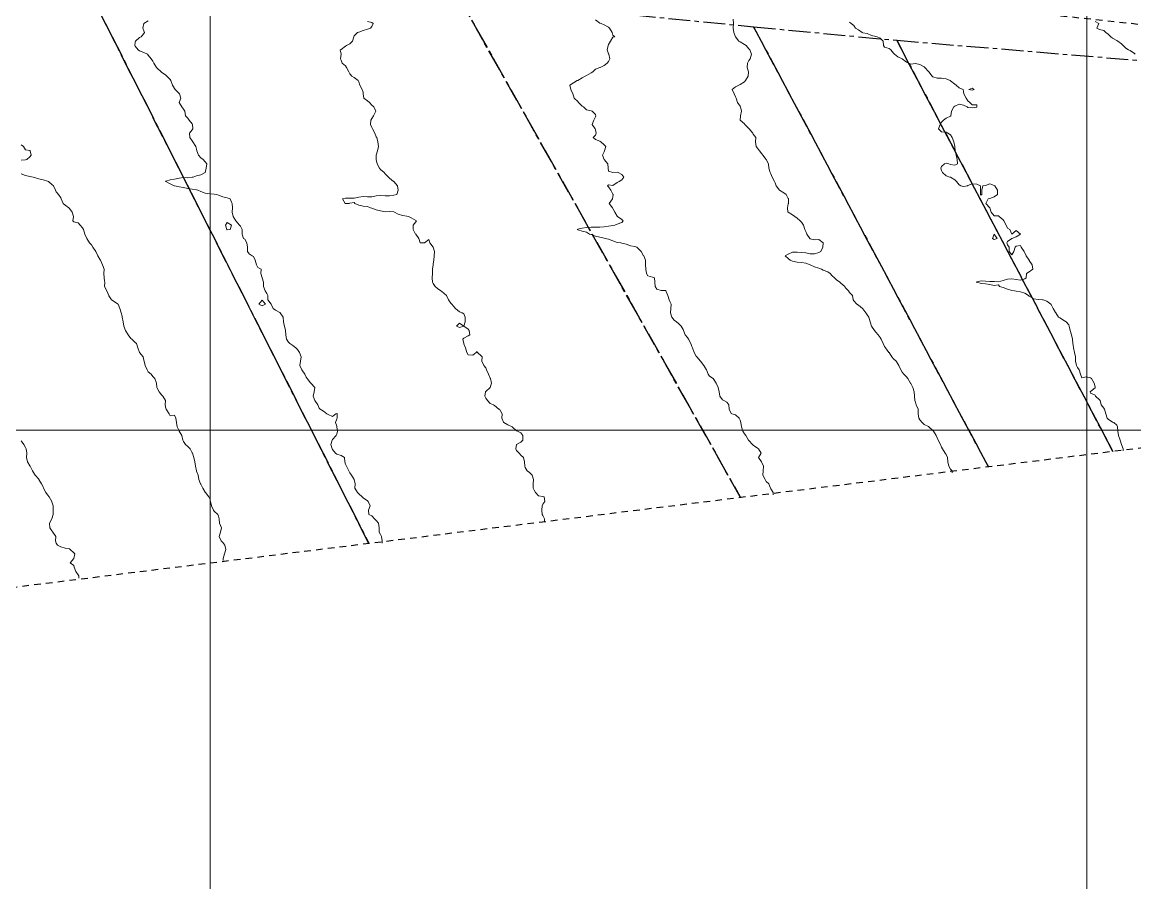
# Model space of a CAD drawing. Header units: centimetres. Extents: x 0 to 642158, y -847 to 649707.
# Drawn here: x 616545.4 to 616672.3, y 619735.7 to 619833.9 of the extents above; entities that cross this region are included whole.
import ezdxf

# ---------------------------------------------------------------- set-up
doc = ezdxf.new("R2010")
doc.units = ezdxf.units.CM
doc.header["$MEASUREMENT"] = 0
doc.linetypes.add('CENTERX2', pattern=[4, 2.5, -0.5, 0.5, -0.5])
doc.linetypes.add('JIS_02_0.7', pattern=[1.35, 0.75, -0.6])
for name, color, linetype, lineweight in [('MEV_grille', 254, 'Continuous', 9), ('WAL_parcellaire agricole', 7, 'JIS_02_0.7', 25), ('WAL_topographie 0.5', 253, 'Continuous', 20)]:
    doc.layers.add(name, color=color, linetype=linetype, lineweight=lineweight)
doc.layers.add('SPW_parcellaire cadastral', color=7, linetype='CENTERX2', lineweight=25, true_color=0xff0542)

# ---------------------------------------------------------------- blocks, each defined once
blk = doc.blocks.new('*U114')
at = {"layer": 'MEV_grille', "transparency": 33554687}
blk.add_lwpolyline([(-1338.46, 0), (1338.46, 0)], dxfattribs=at)
blk = doc.blocks.new('*U115')
at = {"layer": 'MEV_grille', "color": 0, "linetype": 'ByBlock', "lineweight": -2, "transparency": 16777216}
blk.add_blockref('*U114', (0, -2600), dxfattribs=at)
blk = doc.blocks.new('*U112')
at = {"layer": 'MEV_grille', "transparency": 33554687}
blk.add_lwpolyline([(0, 1825.48), (0, -1825.48)], dxfattribs=at)
blk = doc.blocks.new('*U113')
at = {"layer": 'MEV_grille', "color": 0, "linetype": 'ByBlock', "lineweight": -2, "transparency": 16777216}
for p in [(1200, 0), (1300, 0)]:
    blk.add_blockref('*U112', p, dxfattribs=at)

msp = doc.modelspace()

# ---------------------------------------------------------------- linework, layer by layer
at = {"layer": 'SPW_parcellaire cadastral'}
for points in [[(616543.73, 619769.34), (616505.88, 619843.23), (616550.2, 619842.96), (616584.91, 619774.44)], [(616584.91, 619774.44), (616550.2, 619842.96), (616566.68, 619842.88), (616595.2, 619836.7)], [(616595.2, 619836.7), (616628.8, 619833.39), (616655.58, 619783.18)], [(616627.32, 619779.68), (616595.2, 619836.7)], [(616595.2, 619836.7), (616627.32, 619779.68)], [(616655.58, 619783.18), (616628.8, 619833.39), (616645.13, 619831.85)], [(616645.13, 619831.85), (616677.32, 619829.18), (616690.56, 619827.82), (616700.64, 619832.07), (616732.17, 619796.95), (616735.8, 619793.1)], [(616669.79, 619784.93), (616645.13, 619831.85)], [(616645.13, 619831.85), (616669.79, 619784.93)]]:
    msp.add_lwpolyline(points, dxfattribs=at)
at = {"layer": 'WAL_parcellaire agricole'}
for points in [[(616438.34, 619756.31), (616394.22, 619827.61), (616423.81, 619836.83), (616460.31, 619845.46), (616485.37, 619849.28), (616506, 619850.84), (616543.46, 619848.71), (616555.7, 619847.79), (616573, 619846.66), (616602.75, 619842.98), (616649.06, 619836.24), (616685.75, 619832.3), (616717.5, 619830.56), (616737.26, 619831.98), (616759.32, 619835.91), (616776.76, 619839.84), (616788.89, 619842.96), (616806.1, 619848.97), (616834.39, 619862.14), (616901.11, 619894.2)], [(617159.76, 619845.53), (616438.34, 619756.31)]]:
    msp.add_lwpolyline(points, dxfattribs=at)
at = {"layer": 'WAL_topographie 0.5'}
for points in [[(616559.75, 619834.09), (616559.25, 619833.78), (616559.22, 619833.75), (616559.12, 619833.25), (616559.25, 619832.92), (616559.3, 619832.75), (616559.25, 619832.61), (616558.94, 619832.25), (616558.75, 619832.17), (616558.28, 619831.75), (616558.25, 619831.62), (616558.2, 619831.25), (616558.25, 619831.17), (616558.59, 619830.75), (616558.75, 619830.65), (616559.25, 619830.44), (616559.67, 619830.25), (616559.75, 619830.16), (616560.08, 619829.75), (616560.25, 619829.48), (616560.38, 619829.25), (616560.7, 619828.75), (616560.75, 619828.67), (616561.21, 619828.25), (616561.25, 619828.2), (616561.75, 619827.89), (616561.87, 619827.75), (616562.25, 619827.37), (616562.33, 619827.25), (616562.51, 619826.75), (616562.75, 619826.35), (616562.81, 619826.25), (616563.25, 619825.8), (616563.31, 619825.75), (616563.46, 619825.25), (616563.25, 619824.75), (616563.59, 619824.25), (616563.75, 619824.01), (616563.93, 619823.75), (616564, 619823.25), (616564.25, 619822.96), (616564.42, 619822.75), (616564.75, 619822.32), (616564.78, 619822.25), (616564.81, 619821.75), (616564.75, 619821.62), (616564.43, 619821.25), (616564.48, 619820.75), (616564.75, 619820.39), (616564.82, 619820.25), (616565.18, 619819.75), (616565.25, 619819.42), (616565.29, 619819.25), (616565.48, 619818.75), (616565.75, 619818.43), (616566, 619818.25), (616566.25, 619817.98), (616566.43, 619817.75), (616566.36, 619817.25), (616566.25, 619816.75), (616566.25, 619816.75), (616565.75, 619816.5), (616565.25, 619816.4), (616564.88, 619816.25), (616564.75, 619816.22), (616564.25, 619816.17), (616563.75, 619816.2), (616563.25, 619816.14), (616562.75, 619816.01), (616562.25, 619815.94), (616561.75, 619815.78), (616561.72, 619815.75), (616561.75, 619815.73), (616562.25, 619815.47), (616562.71, 619815.25), (616562.75, 619815.24), (616563.25, 619815.15), (616563.75, 619815.05), (616564.25, 619814.94), (616564.75, 619814.86), (616565.25, 619814.81), (616565.39, 619814.75), (616565.75, 619814.6), (616566.25, 619814.4), (616566.75, 619814.33), (616567.25, 619814.29), (616567.55, 619814.25), (616567.75, 619814.18), (616568.25, 619813.98), (616568.75, 619813.86), (616569.07, 619813.75), (616569.25, 619813.38), (616569.31, 619813.25), (616569.34, 619812.75), (616569.32, 619812.25), (616569.44, 619811.75), (616569.75, 619811.25), (616569.75, 619811.25), (616570.14, 619810.75), (616570.25, 619810.64), (616570.46, 619810.25), (616570.44, 619809.75), (616570.61, 619809.25), (616570.75, 619809.18), (616570.97, 619808.75), (616571.07, 619808.25), (616571.06, 619807.75), (616571.25, 619807.48), (616571.61, 619807.25), (616571.75, 619807.17), (616571.94, 619806.75), (616572.1, 619806.25), (616572.25, 619805.92), (616572.62, 619805.75), (616572.58, 619805.25), (616572.75, 619804.75), (616572.75, 619804.75), (616572.88, 619804.25), (616572.89, 619803.75), (616573.08, 619803.25), (616573.25, 619802.98), (616573.39, 619802.75), (616573.38, 619802.25), (616573.75, 619801.75), (616573.75, 619801.75), (616574, 619801.25), (616574.25, 619801.06), (616574.75, 619800.78), (616574.78, 619800.75), (616575.15, 619800.25), (616575.17, 619799.75), (616575.25, 619799.35), (616575.27, 619799.25), (616575.41, 619798.75), (616575.45, 619798.25), (616575.52, 619797.75), (616575.75, 619797.42), (616575.89, 619797.25), (616576.25, 619797.05), (616576.57, 619796.75), (616576.75, 619796.58), (616576.98, 619796.25), (616577.18, 619795.75), (616577.11, 619795.25), (616577.03, 619794.75), (616577.25, 619794.25), (616577.25, 619794.25), (616577.59, 619793.75), (616577.75, 619793.43), (616577.87, 619793.25), (616578.25, 619792.79), (616578.29, 619792.75), (616578.75, 619792.25), (616578.75, 619792.25), (616578.75, 619792.25), (616578.65, 619791.75), (616578.57, 619791.25), (616578.75, 619790.75), (616578.75, 619790.75), (616579.09, 619790.25), (616579.25, 619789.88), (616579.35, 619789.75), (616579.75, 619789.53), (616580.13, 619789.25), (616580.25, 619789.16), (616580.75, 619788.93), (616581.14, 619789.25), (616581.25, 619789.29), (616581.3, 619789.25), (616581.3, 619788.75), (616581.25, 619788.68), (616581.1, 619788.25), (616581.25, 619787.82), (616581.27, 619787.75), (616581.32, 619787.25), (616581.25, 619786.92), (616581.18, 619786.75), (616580.75, 619786.29), (616580.71, 619786.25), (616580.58, 619785.75), (616580.71, 619785.25), (616580.75, 619785.17), (616581.1, 619784.75), (616581.25, 619784.64), (616581.75, 619784.49), (616582.11, 619784.25), (616582.17, 619783.75), (616582.25, 619783.5), (616582.34, 619783.25), (616582.61, 619782.75), (616582.75, 619782.52), (616582.91, 619782.25), (616583.25, 619781.75), (616583.25, 619781.75), (616583.35, 619781.25), (616583.31, 619780.75), (616583.63, 619780.25), (616583.75, 619780.11), (616584.16, 619779.75), (616584.25, 619779.66), (616584.75, 619779.3), (616584.81, 619779.25), (616585.04, 619778.75), (616584.87, 619778.25), (616584.9, 619777.75), (616585.25, 619777.59), (616585.55, 619777.25), (616585.75, 619777.06), (616585.99, 619776.75), (616586.07, 619776.25), (616586.08, 619775.75), (616586.25, 619775.46), (616586.36, 619775.25), (616586.43, 619774.75), (616586.43, 619774.5)], [(616584.75, 619834), (616585.25, 619833.88), (616585.38, 619833.75), (616585.25, 619833.44), (616585.08, 619833.25), (616584.75, 619833.12), (616584.25, 619832.95), (616583.75, 619832.79), (616583.63, 619832.75), (616583.25, 619832.37), (616583.21, 619832.25), (616583.03, 619831.75), (616582.75, 619831.45), (616582.35, 619831.25), (616582.25, 619831.18), (616581.75, 619830.81), (616581.62, 619830.75), (616581.75, 619830.25), (616581.75, 619830.25), (616581.75, 619830.25), (616581.68, 619829.75), (616581.75, 619829.58), (616581.85, 619829.25), (616582.25, 619828.92), (616582.35, 619828.75), (616582.62, 619828.25), (616582.75, 619828.04), (616582.98, 619827.75), (616583.25, 619827.59), (616583.7, 619827.25), (616583.75, 619827.11), (616583.87, 619826.75), (616584.16, 619826.25), (616584.25, 619825.92), (616584.27, 619825.75), (616584.35, 619825.25), (616584.75, 619824.94), (616584.99, 619824.75), (616585.25, 619824.44), (616585.48, 619824.25), (616585.71, 619823.75), (616585.45, 619823.25), (616585.25, 619822.94), (616585.13, 619822.75), (616585.09, 619822.25), (616585.25, 619821.89), (616585.31, 619821.75), (616585.58, 619821.25), (616585.75, 619820.84), (616585.8, 619820.75), (616585.95, 619820.25), (616586.01, 619819.75), (616585.88, 619819.25), (616585.76, 619818.75), (616585.75, 619818.25), (616585.86, 619817.75), (616586.13, 619817.25), (616586.25, 619817.12), (616586.64, 619816.75), (616586.75, 619816.61), (616587.16, 619816.25), (616587.25, 619816.12), (616587.72, 619815.75), (616587.75, 619815.73), (616588.17, 619815.25), (616588.25, 619814.75), (616588.25, 619814.75), (616588.25, 619814.75), (616588.11, 619814.25), (616587.75, 619814.19), (616587.25, 619814.12), (616586.75, 619814.1), (616586.25, 619814.14), (616585.75, 619814.09), (616585.25, 619813.99), (616584.75, 619813.99), (616584.25, 619814.03), (616583.75, 619813.97), (616583.25, 619813.85), (616582.75, 619813.85), (616582.25, 619813.84), (616581.9, 619813.75), (616582.21, 619813.25), (616582.25, 619813.24), (616582.65, 619813.25), (616582.75, 619813.27), (616583.25, 619813.33), (616583.29, 619813.25), (616583.75, 619813.05), (616584.25, 619812.91), (616584.75, 619812.9), (616585.11, 619812.75), (616585.25, 619812.7), (616585.75, 619812.51), (616586.25, 619812.38), (616586.75, 619812.29), (616587.25, 619812.33), (616587.75, 619812.29), (616587.83, 619812.25), (616588.25, 619812.01), (616588.75, 619811.85), (616589.25, 619811.78), (616589.43, 619811.75), (616589.75, 619811.6), (616590.25, 619811.31), (616590.35, 619811.25), (616590.25, 619811.15), (616589.97, 619810.75), (616589.96, 619810.25), (616590.23, 619809.75), (616590.25, 619809.72), (616590.6, 619809.25), (616590.75, 619808.75), (616591.25, 619808.75), (616591.75, 619809.14), (616591.87, 619808.75), (616592.25, 619808.25), (616592.25, 619808.25), (616592.4, 619807.75), (616592.36, 619807.25), (616592.32, 619806.75), (616592.25, 619806.35), (616592.23, 619806.25), (616592.18, 619805.75), (616592.15, 619805.25), (616592.13, 619804.75), (616592.17, 619804.25), (616592.25, 619804.1), (616592.47, 619803.75), (616592.75, 619803.52), (616593.13, 619803.25), (616593.25, 619803.18), (616593.75, 619802.75), (616593.75, 619802.75), (616593.99, 619802.25), (616594.25, 619801.87), (616594.38, 619801.75), (616594.75, 619801.28), (616594.81, 619801.25), (616595.25, 619800.89), (616595.55, 619800.75), (616595.75, 619800.66), (616595.91, 619800.25), (616595.88, 619799.75), (616595.75, 619799.25), (616596.25, 619798.89), (616596.34, 619798.75), (616596.43, 619798.25), (616596.25, 619798.14), (616595.75, 619797.86), (616595.62, 619797.75), (616595.73, 619797.25), (616595.75, 619797.21), (616595.95, 619796.75), (616596.08, 619796.25), (616596.25, 619795.97), (616596.75, 619795.93), (616597.14, 619796.25), (616597.25, 619796.34), (616597.32, 619796.25), (616597.75, 619795.82), (616597.83, 619795.75), (616597.81, 619795.25), (616598.03, 619794.75), (616598.25, 619794.5), (616598.33, 619794.25), (616598.55, 619793.75), (616598.75, 619793.32), (616598.79, 619793.25), (616598.88, 619792.75), (616598.75, 619792.25), (616598.75, 619792.25), (616598.25, 619791.78), (616598.22, 619791.75), (616598.13, 619791.25), (616598.25, 619791.02), (616598.44, 619790.75), (616598.75, 619790.41), (616599.11, 619790.25), (616599.25, 619790.2), (616599.75, 619789.78), (616599.82, 619789.75), (616600.12, 619789.25), (616600.08, 619788.75), (616600.25, 619788.3), (616600.3, 619788.25), (616600.75, 619788), (616601.25, 619787.75), (616601.25, 619787.75), (616601.75, 619787.31), (616601.86, 619787.25), (616602.25, 619787.08), (616602.48, 619786.75), (616602.47, 619786.25), (616602.25, 619785.99), (616601.75, 619785.75), (616601.75, 619785.75), (616601.66, 619785.25), (616601.75, 619785.06), (616602.06, 619784.75), (616602.25, 619784.54), (616602.54, 619784.25), (616602.65, 619783.75), (616602.7, 619783.25), (616602.75, 619783.12), (616602.98, 619782.75), (616603.25, 619782.54), (616603.53, 619782.25), (616603.69, 619781.75), (616603.66, 619781.25), (616603.66, 619780.75), (616603.75, 619780.52), (616603.9, 619780.25), (616604.25, 619779.9), (616604.75, 619779.8), (616604.9, 619779.75), (616604.98, 619779.25), (616604.75, 619778.93), (616604.68, 619778.75), (616604.63, 619778.25), (616604.69, 619777.75), (616604.75, 619777.62), (616604.95, 619777.25), (616604.95, 619777)], [(616610.75, 619834.19), (616611.25, 619833.82), (616611.39, 619833.75), (616611.75, 619833.62), (616612.25, 619833.34), (616612.35, 619833.25), (616612.68, 619832.75), (616612.75, 619832.45), (616612.95, 619832.25), (616612.75, 619832.19), (616612.46, 619831.75), (616612.25, 619831.37), (616612.19, 619831.25), (616612.08, 619830.75), (616612.25, 619830.31), (616612.27, 619830.25), (616612.39, 619829.75), (616612.25, 619829.44), (616612.11, 619829.25), (616611.75, 619828.97), (616611.3, 619828.75), (616611.25, 619828.73), (616610.75, 619828.56), (616610.46, 619828.25), (616610.25, 619828.12), (616609.75, 619827.85), (616609.58, 619827.75), (616609.25, 619827.55), (616608.75, 619827.28), (616608.68, 619827.25), (616608.25, 619826.99), (616607.82, 619826.75), (616607.93, 619826.25), (616608.16, 619825.75), (616608.25, 619825.5), (616608.33, 619825.25), (616608.75, 619824.87), (616608.83, 619824.75), (616609.25, 619824.35), (616609.38, 619824.25), (616609.75, 619823.9), (616610.25, 619823.79), (616610.4, 619823.75), (616610.75, 619823.4), (616610.79, 619823.25), (616610.75, 619823.11), (616610.57, 619822.75), (616610.39, 619822.25), (616610.73, 619821.75), (616610.75, 619821.65), (616610.85, 619821.25), (616610.75, 619821.03), (616610.5, 619820.75), (616610.75, 619820.54), (616611.25, 619820.36), (616611.38, 619820.25), (616611.75, 619819.94), (616611.94, 619819.75), (616611.8, 619819.25), (616611.75, 619819.12), (616611.58, 619818.75), (616611.75, 619818.25), (616611.75, 619818.25), (616612.16, 619817.75), (616612.21, 619817.25), (616612.25, 619816.92), (616612.75, 619816.78), (616613.25, 619816.79), (616613.36, 619816.75), (616613.75, 619816.53), (616613.99, 619816.25), (616613.75, 619815.93), (616613.46, 619815.75), (616613.25, 619815.63), (616612.75, 619815.29), (616612.25, 619815.36), (616612.12, 619815.25), (616612.25, 619815.15), (616612.52, 619814.75), (616612.75, 619814.31), (616612.78, 619814.25), (616612.75, 619814), (616612.71, 619813.75), (616612.34, 619813.25), (616612.69, 619812.75), (616612.75, 619812.66), (616612.96, 619812.25), (616613.25, 619811.77), (616613.29, 619811.75), (616613.75, 619811.4), (616613.91, 619811.25), (616613.75, 619811.06), (616613.25, 619810.86), (616612.96, 619810.75), (616612.75, 619810.73), (616612.25, 619810.64), (616611.75, 619810.57), (616611.25, 619810.52), (616610.75, 619810.53), (616610.25, 619810.54), (616609.75, 619810.49), (616609.25, 619810.43), (616608.75, 619810.29), (616608.69, 619810.25), (616608.75, 619810.23), (616609.25, 619810.09), (616609.75, 619809.97), (616610.06, 619809.75), (616610.25, 619809.69), (616610.75, 619809.51), (616611.25, 619809.39), (616611.75, 619809.29), (616611.88, 619809.25), (616612.25, 619809.15), (616612.75, 619808.96), (616613.25, 619808.8), (616613.64, 619808.75), (616613.75, 619808.72), (616614.25, 619808.59), (616614.75, 619808.41), (616615.25, 619808.32), (616615.47, 619808.25), (616615.75, 619808), (616615.96, 619807.75), (616616.25, 619807.26), (616616.26, 619807.25), (616616.48, 619806.75), (616616.48, 619806.25), (616616.49, 619805.75), (616616.57, 619805.25), (616616.75, 619804.99), (616617.25, 619804.83), (616617.5, 619804.75), (616617.52, 619804.25), (616617.56, 619803.75), (616617.75, 619803.46), (616618.25, 619803.32), (616618.75, 619803.31), (616618.8, 619803.25), (616619, 619802.75), (616619.18, 619802.25), (616619.25, 619802.06), (616619.39, 619801.75), (616619.37, 619801.25), (616619.31, 619800.75), (616619.46, 619800.25), (616619.75, 619799.91), (616620, 619799.75), (616620.25, 619799.54), (616620.52, 619799.25), (616620.75, 619798.87), (616620.8, 619798.75), (616620.99, 619798.25), (616621.25, 619797.94), (616621.38, 619797.75), (616621.64, 619797.25), (616621.75, 619796.92), (616621.81, 619796.75), (616622, 619796.25), (616622.25, 619795.81), (616622.32, 619795.75), (616622.75, 619795.25), (616622.75, 619795.25), (616623.13, 619794.75), (616623.25, 619794.57), (616623.43, 619794.25), (616623.6, 619793.75), (616623.75, 619793.53), (616624.17, 619793.25), (616624.25, 619793.17), (616624.54, 619792.75), (616624.75, 619792.25), (616624.75, 619792.25), (616624.87, 619791.75), (616624.95, 619791.25), (616625.25, 619790.82), (616625.39, 619790.75), (616625.75, 619790.58), (616625.97, 619790.25), (616626.02, 619789.75), (616626.25, 619789.29), (616626.33, 619789.25), (616626.75, 619789.14), (616627.15, 619788.75), (616627.25, 619788.5), (616627.35, 619788.25), (616627.41, 619787.75), (616627.56, 619787.25), (616627.75, 619786.94), (616627.92, 619786.75), (616628.23, 619786.25), (616628.25, 619786.2), (616628.66, 619785.75), (616628.75, 619785.68), (616629.25, 619785.33), (616629.35, 619785.25), (616629.65, 619784.75), (616629.34, 619784.25), (616629.69, 619783.75), (616629.75, 619783.68), (616629.93, 619783.25), (616629.88, 619782.75), (616629.86, 619782.25), (616630.11, 619781.75), (616630.25, 619781.53), (616630.54, 619781.25), (616630.71, 619780.75), (616630.75, 619780.67), (616631.02, 619780.25), (616631.02, 619780)], [(616626.48, 619834.25), (616626.51, 619833.75), (616626.47, 619833.25), (616626.56, 619832.75), (616626.74, 619832.25), (616626.75, 619832.23), (616627.12, 619831.75), (616627.25, 619831.66), (616627.75, 619831.38), (616627.96, 619831.25), (616628.25, 619830.88), (616628.38, 619830.75), (616628.54, 619830.25), (616628.39, 619829.75), (616628.25, 619829.55), (616628.09, 619829.25), (616628.06, 619828.75), (616628.23, 619828.25), (616628.17, 619827.75), (616627.88, 619827.25), (616627.75, 619827.13), (616627.25, 619826.81), (616627.11, 619826.75), (616626.75, 619826.53), (616626.37, 619826.25), (616626.58, 619825.75), (616626.75, 619825.39), (616626.81, 619825.25), (616626.97, 619824.75), (616627.25, 619824.34), (616627.31, 619824.25), (616627.43, 619823.75), (616627.3, 619823.25), (616627.27, 619822.75), (616627.75, 619822.31), (616627.79, 619822.25), (616628.25, 619821.78), (616628.28, 619821.75), (616628.7, 619821.25), (616628.75, 619821.16), (616629.07, 619820.75), (616629.03, 619820.25), (616629.09, 619819.75), (616629.25, 619819.55), (616629.46, 619819.25), (616629.75, 619818.88), (616629.85, 619818.75), (616630.25, 619818.25), (616630.25, 619818.25), (616630.5, 619817.75), (616630.55, 619817.25), (616630.7, 619816.75), (616630.75, 619816.63), (616630.9, 619816.25), (616631.18, 619815.75), (616631.25, 619815.58), (616631.38, 619815.25), (616631.75, 619814.75), (616631.75, 619814.75), (616632.25, 619814.44), (616632.52, 619814.25), (616632.75, 619813.79), (616632.77, 619813.75), (616632.77, 619813.25), (616632.75, 619813.18), (616632.66, 619812.75), (616632.72, 619812.25), (616632.75, 619812.23), (616633.25, 619811.95), (616633.51, 619811.75), (616633.75, 619811.57), (616634.12, 619811.25), (616634.25, 619811.09), (616634.49, 619810.75), (616634.65, 619810.25), (616634.75, 619810.02), (616634.87, 619809.75), (616635.21, 619809.25), (616635.25, 619809.21), (616635.75, 619809.1), (616636.25, 619809.12), (616636.72, 619808.75), (616636.7, 619808.25), (616636.45, 619807.75), (616636.25, 619807.65), (616635.75, 619807.49), (616635.25, 619807.5), (616634.75, 619807.61), (616634.25, 619807.64), (616633.75, 619807.69), (616633.25, 619807.68), (616632.75, 619807.47), (616632.4, 619807.25), (616632.75, 619806.95), (616632.97, 619806.75), (616633.25, 619806.64), (616633.75, 619806.55), (616634.25, 619806.49), (616634.75, 619806.41), (616635.25, 619806.25), (616635.25, 619806.25), (616635.75, 619806.01), (616636.25, 619805.84), (616636.53, 619805.75), (616636.75, 619805.64), (616637.25, 619805.42), (616637.52, 619805.25), (616637.75, 619804.97), (616638.03, 619804.75), (616638.25, 619804.53), (616638.62, 619804.25), (616638.75, 619804.15), (616639.19, 619803.75), (616639.25, 619803.65), (616639.63, 619803.25), (616639.75, 619803.08), (616640.07, 619802.75), (616640.17, 619802.25), (616640.25, 619802.11), (616640.56, 619801.75), (616640.75, 619801.65), (616641.21, 619801.25), (616641.25, 619801.2), (616641.6, 619800.75), (616641.75, 619800.53), (616641.96, 619800.25), (616642.11, 619799.75), (616642.23, 619799.25), (616642.25, 619799.22), (616642.6, 619798.75), (616642.75, 619798.56), (616643, 619798.25), (616643.25, 619797.93), (616643.35, 619797.75), (616643.58, 619797.25), (616643.75, 619796.93), (616643.84, 619796.75), (616644.23, 619796.25), (616644.25, 619796.23), (616644.58, 619795.75), (616644.75, 619795.53), (616645.07, 619795.25), (616645.25, 619794.95), (616645.36, 619794.75), (616645.6, 619794.25), (616645.75, 619793.98), (616645.92, 619793.75), (616646.25, 619793.47), (616646.39, 619793.25), (616646.7, 619792.75), (616646.75, 619792.68), (616646.98, 619792.25), (616647.11, 619791.75), (616647.17, 619791.25), (616647.21, 619790.75), (616647.25, 619790.58), (616647.36, 619790.25), (616647.58, 619789.75), (616647.57, 619789.25), (616647.66, 619788.75), (616647.75, 619788.56), (616648.03, 619788.25), (616648.25, 619788.01), (616648.75, 619787.8), (616648.8, 619787.75), (616649.25, 619787.34), (616649.33, 619787.25), (616649.61, 619786.75), (616649.75, 619786.5), (616649.87, 619786.25), (616650.11, 619785.75), (616650.25, 619785.44), (616650.33, 619785.25), (616650.65, 619784.75), (616650.75, 619784.58), (616650.91, 619784.25), (616650.97, 619783.75), (616651.07, 619783.25), (616651.25, 619782.93), (616651.44, 619782.75), (616651.44, 619782.5)], [(616639.75, 619833.92), (616639.94, 619833.75), (616640.25, 619833.52), (616640.44, 619833.25), (616640.75, 619833.03), (616641.18, 619832.75), (616641.25, 619832.7), (616641.75, 619832.61), (616642.25, 619832.4), (616642.75, 619832.28), (616642.88, 619832.25), (616643.25, 619832.08), (616643.57, 619831.75), (616643.63, 619831.25), (616643.75, 619831.08), (616644.25, 619830.93), (616644.44, 619830.75), (616644.75, 619830.39), (616644.87, 619830.25), (616645.25, 619829.96), (616645.75, 619829.75), (616645.75, 619829.75), (616646.25, 619829.36), (616646.46, 619829.25), (616646.75, 619829.13), (616647.25, 619829.21), (616647.75, 619829.1), (616648.25, 619828.83), (616648.35, 619828.75), (616648.75, 619828.3), (616648.78, 619828.25), (616649.18, 619827.75), (616649.25, 619827.7), (616649.75, 619827.53), (616650.25, 619827.53), (616650.75, 619827.44), (616651.22, 619827.25), (616651.25, 619827.23), (616651.75, 619826.85), (616651.92, 619826.75), (616652.25, 619826.43), (616652.69, 619826.25), (616652.75, 619826), (616652.8, 619825.75), (616653.04, 619825.25), (616653.25, 619824.93), (616653.47, 619824.75), (616653.75, 619824.5), (616654.25, 619824.5), (616654.28, 619824.25), (616654.25, 619824.24), (616653.75, 619824.13), (616653.25, 619824.2), (616653.15, 619824.25), (616652.75, 619824.46), (616652.25, 619824.57), (616651.75, 619824.33), (616651.65, 619824.25), (616651.37, 619823.75), (616651.3, 619823.25), (616651.25, 619823.18), (616650.75, 619822.97), (616650.47, 619822.75), (616650.25, 619822.5), (616650.1, 619822.25), (616649.91, 619821.75), (616650.25, 619821.41), (616650.75, 619821.37), (616650.97, 619821.25), (616651.25, 619821.05), (616651.45, 619820.75), (616651.65, 619820.25), (616651.75, 619819.75), (616651.75, 619819.75), (616651.81, 619819.25), (616651.9, 619818.75), (616652.02, 619818.25), (616652.05, 619817.75), (616651.75, 619817.59), (616651.25, 619817.68), (616651.06, 619817.75), (616650.75, 619817.85), (616650.56, 619817.75), (616650.25, 619817.46), (616650.15, 619817.25), (616650.25, 619816.98), (616650.35, 619816.75), (616650.75, 619816.38), (616651.19, 619816.25), (616651.25, 619816.23), (616651.75, 619815.95), (616651.95, 619815.75), (616652.25, 619815.36), (616652.43, 619815.25), (616652.75, 619815.16), (616653.19, 619815.25), (616653.25, 619815.28), (616653.75, 619815.48), (616654.25, 619815.45), (616654.68, 619815.25), (616654.69, 619814.75), (616654.69, 619814.25), (616654.75, 619814.17), (616654.83, 619814.25), (616654.83, 619814.75), (616654.95, 619815.25), (616655.25, 619815.29), (616655.75, 619815.46), (616656.25, 619815.28), (616656.31, 619815.25), (616656.63, 619814.75), (616656.64, 619814.25), (616656.25, 619814.01), (616655.75, 619813.81), (616655.56, 619813.75), (616655.31, 619813.25), (616655.75, 619812.75), (616655.75, 619812.75), (616655.91, 619812.25), (616656.25, 619811.83), (616656.75, 619811.82), (616656.81, 619811.75), (616657.25, 619811.38), (616657.35, 619811.25), (616657.63, 619810.75), (616657.75, 619810.43), (616658.04, 619810.25), (616658.25, 619809.75), (616658.75, 619810.15), (616659.25, 619809.75), (616659.25, 619809.75), (616659.25, 619809.75), (616658.75, 619809.42), (616658.25, 619809.25), (616658.25, 619809.25), (616657.75, 619808.89), (616657.69, 619808.75), (616657.75, 619808.5), (616657.95, 619808.25), (616657.94, 619807.75), (616658.25, 619807.39), (616658.48, 619807.75), (616658.62, 619808.25), (616658.75, 619808.35), (616659.25, 619808.44), (616659.31, 619808.25), (616659.66, 619807.75), (616659.75, 619807.61), (616659.88, 619807.25), (616660.23, 619806.75), (616660.25, 619806.73), (616660.59, 619806.25), (616660.66, 619805.75), (616660.25, 619805.43), (616659.94, 619805.25), (616659.91, 619804.75), (616659.75, 619804.64), (616659.25, 619804.47), (616658.75, 619804.56), (616658.25, 619804.63), (616657.75, 619804.59), (616657.25, 619804.43), (616656.75, 619804.31), (616656.25, 619804.34), (616655.75, 619804.35), (616655.25, 619804.38), (616654.75, 619804.42), (616654.25, 619804.29), (616654.19, 619804.25), (616654.25, 619804.24), (616654.75, 619804.12), (616655.25, 619804.06), (616655.75, 619803.98), (616656.25, 619803.88), (616656.75, 619803.96), (616656.86, 619803.75), (616657.25, 619803.66), (616657.75, 619803.47), (616658.25, 619803.32), (616658.58, 619803.25), (616658.75, 619803.22), (616659.25, 619803.17), (616659.75, 619802.99), (616660.16, 619802.75), (616660.25, 619802.66), (616660.75, 619802.36), (616661.25, 619802.28), (616661.75, 619802.26), (616661.82, 619802.25), (616662.25, 619802.1), (616662.72, 619801.75), (616662.75, 619801.7), (616662.99, 619801.25), (616663.25, 619800.8), (616663.28, 619800.75), (616663.57, 619800.25), (616663.75, 619800.17), (616664.25, 619799.84), (616664.47, 619799.75), (616664.75, 619799.38), (616664.8, 619799.25), (616664.9, 619798.75), (616665.06, 619798.25), (616665.18, 619797.75), (616665.23, 619797.25), (616665.25, 619797.08), (616665.28, 619796.75), (616665.4, 619796.25), (616665.51, 619795.75), (616665.52, 619795.25), (616665.65, 619794.75), (616665.75, 619794.54), (616665.94, 619794.25), (616666.09, 619793.75), (616666.25, 619793.35), (616666.75, 619793.47), (616667.25, 619793.36), (616667.34, 619793.25), (616667.65, 619792.75), (616667.75, 619792.33), (616667.76, 619792.25), (616667.75, 619792.21), (616667.25, 619791.78), (616667.2, 619791.75), (616667.25, 619791.58), (616667.75, 619791.36), (616667.81, 619791.25), (616668.25, 619790.83), (616668.32, 619790.75), (616668.45, 619790.25), (616668.75, 619789.88), (616668.84, 619789.75), (616668.98, 619789.25), (616669.12, 619788.75), (616669.25, 619788.64), (616669.75, 619788.3), (616669.89, 619788.25), (616670.25, 619787.96), (616670.32, 619787.75), (616670.35, 619787.25), (616670.44, 619786.75), (616670.6, 619786.25), (616670.75, 619785.75), (616670.75, 619785.75), (616670.95, 619785.25), (616670.95, 619785)], [(616667.75, 619833.98), (616668.2, 619833.75), (616667.96, 619833.25), (616668.25, 619833.09), (616668.75, 619832.96), (616669, 619832.75), (616669.25, 619832.56), (616669.56, 619832.25), (616669.75, 619832.11), (616670.25, 619831.83), (616670.36, 619831.75), (616670.75, 619831.45), (616670.97, 619831.25), (616671.25, 619830.94), (616671.55, 619830.75), (616671.75, 619830.67), (616672.25, 619830.35), (616672.33, 619830.25)], [(616653.95, 619826.25), (616653.75, 619826.15), (616653.35, 619826.25), (616653.75, 619826.38), (616653.95, 619826.25)], [(616545.25, 619819.93), (616545.52, 619819.75), (616545.75, 619819.36), (616546.25, 619819.28), (616546.28, 619819.25), (616546.38, 619818.75), (616546.25, 619818.54), (616545.89, 619818.25), (616545.75, 619818.22), (616545.25, 619818.16)], [(616545.25, 619816.6), (616545.75, 619816.41), (616546.25, 619816.33), (616546.62, 619816.25), (616546.75, 619816.2), (616547.25, 619816.03), (616547.75, 619815.92), (616548.25, 619815.79), (616548.38, 619815.75), (616548.75, 619815.41), (616548.94, 619815.25), (616549.16, 619814.75), (616549.25, 619814.56), (616549.52, 619814.25), (616549.75, 619813.86), (616549.81, 619813.75), (616550.05, 619813.25), (616550.25, 619813.06), (616550.67, 619812.75), (616550.75, 619812.68), (616551.07, 619812.25), (616551.21, 619811.75), (616551.15, 619811.25), (616551.25, 619811.15), (616551.75, 619811.04), (616551.98, 619810.75), (616552.25, 619810.46), (616552.36, 619810.25), (616552.49, 619809.75), (616552.75, 619809.25), (616552.75, 619809.25), (616553.03, 619808.75), (616553.25, 619808.53), (616553.41, 619808.25), (616553.75, 619807.77), (616553.76, 619807.75), (616553.99, 619807.25), (616554.25, 619806.8), (616554.28, 619806.75), (616554.54, 619806.25), (616554.73, 619805.75), (616554.67, 619805.25), (616554.71, 619804.75), (616554.75, 619804.42), (616554.77, 619804.25), (616554.75, 619803.75), (616555.03, 619803.25), (616555.24, 619802.75), (616555.25, 619802.7), (616555.56, 619802.25), (616555.75, 619802.14), (616556.25, 619801.8), (616556.29, 619801.75), (616556.48, 619801.25), (616556.66, 619800.75), (616556.75, 619800.39), (616556.78, 619800.25), (616556.88, 619799.75), (616556.96, 619799.25), (616557.13, 619798.75), (616557.25, 619798.55), (616557.45, 619798.25), (616557.75, 619797.84), (616557.85, 619797.75), (616558.25, 619797.36), (616558.39, 619797.25), (616558.57, 619796.75), (616558.74, 619796.25), (616558.75, 619796.22), (616559.15, 619795.75), (616559.25, 619795.35), (616559.28, 619795.25), (616559.37, 619794.75), (616559.61, 619794.25), (616559.75, 619794.04), (616560.08, 619793.75), (616560.25, 619793.5), (616560.48, 619793.25), (616560.67, 619792.75), (616560.71, 619792.25), (616560.75, 619792.16), (616560.97, 619791.75), (616561.25, 619791.41), (616561.42, 619791.25), (616561.72, 619790.75), (616561.67, 619790.25), (616561.75, 619789.85), (616561.79, 619789.75), (616562.13, 619789.25), (616562.25, 619789.02), (616562.75, 619789.08), (616562.88, 619788.75), (616562.98, 619788.25), (616563.05, 619787.75), (616563.25, 619787.3), (616563.28, 619787.25), (616563.56, 619786.75), (616563.68, 619786.25), (616563.75, 619786.09), (616564, 619785.75), (616564.25, 619785.51), (616564.52, 619785.25), (616564.75, 619784.8), (616564.78, 619784.75), (616564.95, 619784.25), (616565.06, 619783.75), (616565.12, 619783.25), (616565.23, 619782.75), (616565.25, 619782.69), (616565.42, 619782.25), (616565.52, 619781.75), (616565.72, 619781.25), (616565.75, 619781.2), (616565.97, 619780.75), (616566.25, 619780.29), (616566.28, 619780.25), (616566.66, 619779.75), (616566.75, 619779.54), (616566.86, 619779.25), (616566.95, 619778.75), (616567.18, 619778.25), (616567.25, 619778.15), (616567.69, 619777.75), (616567.75, 619777.58), (616567.84, 619777.25), (616567.85, 619776.75), (616568.08, 619776.25), (616568, 619775.75), (616567.83, 619775.25), (616568.06, 619774.75), (616568.25, 619774.55), (616568.47, 619774.25), (616568.58, 619773.75), (616568.45, 619773.25), (616568.27, 619772.75), (616568.27, 619772.5)], [(616568.75, 619810.21), (616569.08, 619810.25), (616569.25, 619810.75), (616568.75, 619811.05), (616568.54, 619810.75), (616568.71, 619810.25), (616568.75, 619810.21)], [(616656.25, 619809.11), (616656.6, 619809.25), (616656.25, 619809.75), (616656.05, 619809.25), (616656.25, 619809.11)], [(616572.75, 619801.56), (616573.11, 619801.75), (616572.75, 619802.19), (616572.35, 619801.75), (616572.75, 619801.56)], [(616595.25, 619799.07), (616595.75, 619799.25), (616595.25, 619799.58), (616594.92, 619799.25), (616595.25, 619799.07)], [(616545.25, 619786.17), (616545.56, 619785.75), (616545.75, 619785.39), (616545.81, 619785.25), (616545.89, 619784.75), (616545.87, 619784.25), (616545.98, 619783.75), (616546.25, 619783.3), (616546.28, 619783.25), (616546.55, 619782.75), (616546.75, 619782.36), (616546.84, 619782.25), (616547.25, 619781.79), (616547.27, 619781.75), (616547.58, 619781.25), (616547.75, 619780.9), (616547.8, 619780.75), (616548.04, 619780.25), (616548.25, 619780), (616548.43, 619779.75), (616548.74, 619779.25), (616548.75, 619779.21), (616548.88, 619778.75), (616548.9, 619778.25), (616548.89, 619777.75), (616548.75, 619777.25), (616548.75, 619777.25), (616548.47, 619776.75), (616548.53, 619776.25), (616548.75, 619775.88), (616548.87, 619775.75), (616549.21, 619775.25), (616549.17, 619774.75), (616549.25, 619774.5), (616549.39, 619774.25), (616549.75, 619774.06), (616550.25, 619773.91), (616550.75, 619773.82), (616550.84, 619773.75), (616551.25, 619773.38), (616551.35, 619773.25), (616551.25, 619772.75), (616551.25, 619772.75), (616550.85, 619772.25), (616551.25, 619771.92), (616551.3, 619771.75), (616551.49, 619771.25), (616551.75, 619770.88), (616551.82, 619770.75), (616551.82, 619770.5)]]:
    msp.add_lwpolyline(points, dxfattribs=at)

# ---------------------------------------------------------------- block references
at = {"layer": 'MEV_grille', "transparency": 33554687}
for name, p in [('*U113', (615366.81, 620593.64)), ('*U115', (616669.48, 622387.38))]:
    msp.add_blockref(name, p, dxfattribs=at)

doc.saveas('drawing.dxf')
